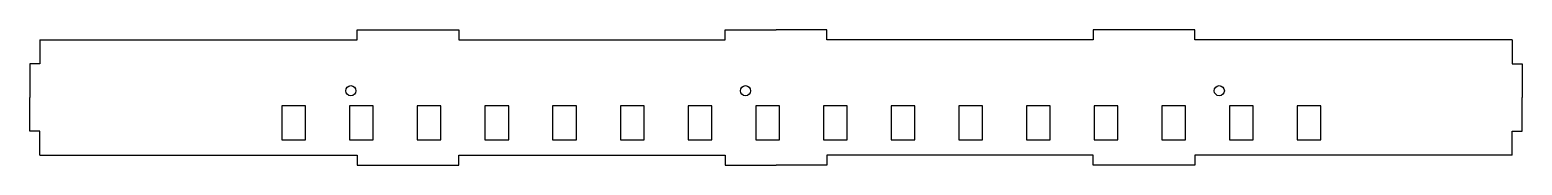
# Model space of a CAD drawing. Header units: millimetres. Extents: x -3 to 438, y -3 to 37.
import ezdxf

# ---------------------------------------------------------------- set-up
doc = ezdxf.new("R2010")
doc.units = ezdxf.units.MM
doc.layers.get('0').update_dxf_attribs({"linetype": 'CONTINUOUS'})

msp = doc.modelspace()

# ---------------------------------------------------------------- linework, layer by layer
for p, q in [((93.75, 37), (123.75, 37)), ((93.75, 34), (93.75, 37)), ((123.75, 37), (123.75, 34)), ((202.5, 37), (217.5, 37)), ((202.5, 34), (202.5, 37)), ((232.5, 37), (217.5, 37)), ((232.5, 34), (232.5, 37)), ((341.25, 37), (311.25, 37)), ((311.25, 37), (311.25, 34)), ((341.25, 34), (341.25, 37)), ((0, 34), (0, 27)), ((0, 34), (93.75, 34)), ((123.75, 34), (202.5, 34)), ((311.25, 34), (232.5, 34)), ((435, 34), (341.25, 34)), ((435, 34), (435, 27)), ((-3, 27), (-3, 17)), ((0, 27), (-3, 27)), ((435, 27), (438, 27)), ((438, 27), (438, 17)), ((-3, 7), (-3, 17)), ((438, 7), (438, 17)), ((0, 7), (-3, 7)), ((0, 0), (0, 7)), ((435, 7), (438, 7)), ((435, 0), (435, 7)), ((0, 0), (93.75, 0)), ((93.75, 0), (93.75, -3)), ((123.75, -3), (123.75, 0)), ((123.75, 0), (202.5, 0)), ((202.5, 0), (202.5, -3)), ((311.25, 0), (232.5, 0)), ((232.5, 0), (232.5, -3)), ((311.25, -3), (311.25, 0)), ((341.25, 0), (341.25, -3)), ((435, 0), (341.25, 0)), ((93.75, -3), (123.75, -3)), ((202.5, -3), (217.5, -3)), ((232.5, -3), (217.5, -3)), ((341.25, -3), (311.25, -3))]:
    msp.add_line(p, q)
for points in [[(78.5, 14.5), (71.5, 14.5), (71.5, 4.5), (78.5, 4.5)], [(98.5, 4.5), (98.5, 14.5), (91.5, 14.5), (91.5, 4.5)], [(118.5, 4.5), (118.5, 14.5), (111.5, 14.5), (111.5, 4.5)], [(138.5, 4.5), (138.5, 14.5), (131.5, 14.5), (131.5, 4.5)], [(158.5, 4.5), (158.5, 14.5), (151.5, 14.5), (151.5, 4.5)], [(178.5, 4.5), (178.5, 14.5), (171.5, 14.5), (171.5, 4.5)], [(198.5, 4.5), (198.5, 14.5), (191.5, 14.5), (191.5, 4.5)], [(218.5, 4.5), (218.5, 14.5), (211.5, 14.5), (211.5, 4.5)], [(238.5, 4.5), (238.5, 14.5), (231.5, 14.5), (231.5, 4.5)], [(258.5, 4.5), (258.5, 14.5), (251.5, 14.5), (251.5, 4.5)], [(278.5, 4.5), (278.5, 14.5), (271.5, 14.5), (271.5, 4.5)], [(298.5, 4.5), (298.5, 14.5), (291.5, 14.5), (291.5, 4.5)], [(318.5, 4.5), (318.5, 14.5), (311.5, 14.5), (311.5, 4.5)], [(338.5, 4.5), (338.5, 14.5), (331.5, 14.5), (331.5, 4.5)], [(358.5, 4.5), (358.5, 14.5), (351.5, 14.5), (351.5, 4.5)], [(378.5, 4.5), (378.5, 14.5), (371.5, 14.5), (371.5, 4.5)]]:
    msp.add_lwpolyline(points, close=True)
for centre in [(91.85, 19), (208.5, 19), (348.5, 19)]:
    msp.add_circle(centre, 1.5)

doc.saveas('drawing.dxf')
